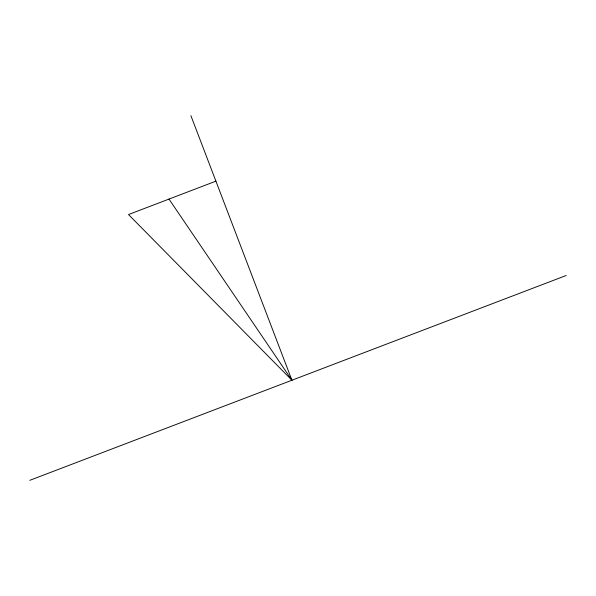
<?xml version="1.0" encoding="UTF-8"?>
<svg xmlns="http://www.w3.org/2000/svg" width="596" height="596" viewBox="0 0 596 596"><rect width="100%" height="100%" fill="white"/><g stroke="black" fill="none" stroke-linecap="round" stroke-linejoin="round"><path stroke-width="0.89" d="M215.916 181.162L128.512 214.538L291.928 380.226L190.906 115.676M29.8 480.324L566.2 275.494M168.981 199.079L291.928 380.226"/></g></svg>
